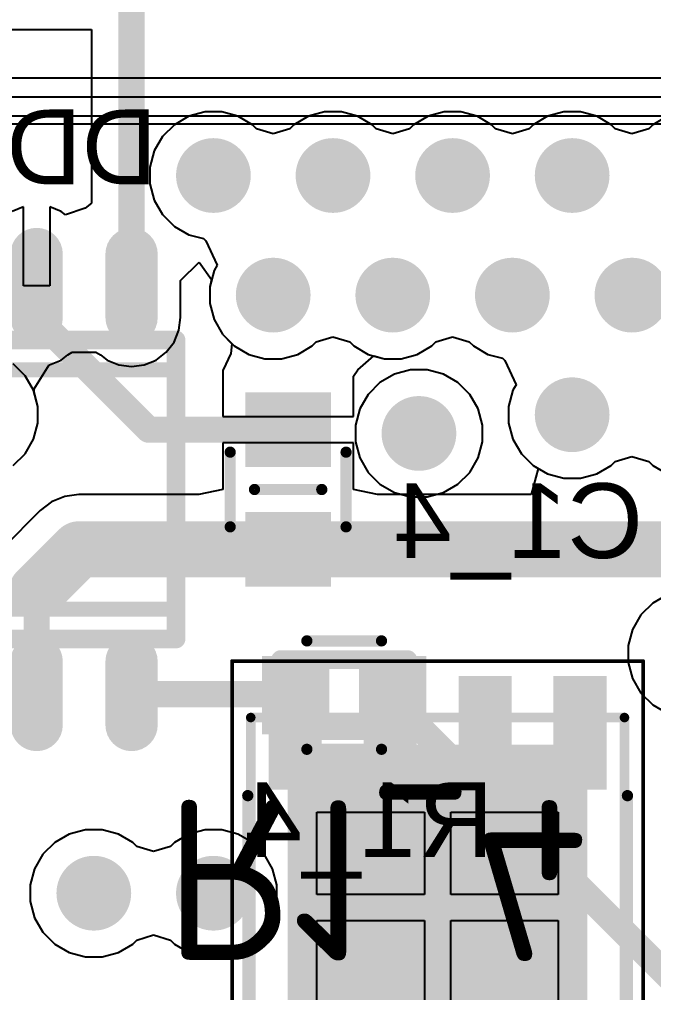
# Model space of a CAD drawing. Header units: inches. Extents: x 0 to 106, y 0 to 106.
# Drawn here: x 36.4 to 44.89, y 45.27 to 58.29 of the extents above; entities that cross this region are included whole.
import ezdxf

# ---------------------------------------------------------------- set-up
doc = ezdxf.new("R2010")
doc.units = ezdxf.units.IN
for name, color, linetype in [('Assembly Notes', 56, 'Continuous'), ('Board Shape', 56, 'Continuous'), ('Bottom Layer', 5, 'Continuous'), ('Bottom Overlay', 54, 'Continuous'), ('Bottom Paste', 16, 'Continuous'), ('Bottom Solder', 6, 'Continuous'), ('Layer 1', 16, 'Continuous'), ('Layer 2', 76, 'Continuous'), ('Mechanical 13', 56, 'Continuous'), ('Mechanical 15', 56, 'Continuous'), ('Top Layer', 1, 'Continuous'), ('Top Overlay', 2, 'Continuous'), ('Top Paste', 8, 'Continuous'), ('Top Solder', 216, 'Continuous'), ('Via Holes', 16, 'Continuous')]:
    doc.layers.add(name, color=color, linetype=linetype)
doc.styles.add('Arial', font='', dxfattribs={"height": 0.2})
doc.styles.add('GOST type B', font='', dxfattribs={"height": 0.2})
doc.styles.get('Arial').set_extended_font_data('Arial')
doc.styles.get('GOST type B').set_extended_font_data('GOST type B')

# ---------------------------------------------------------------- blocks, each defined once
blk = doc.blocks.new('0603R_B_286')
at = {"layer": 'Bottom Layer'}
for points in [[(-0.25, 0.475), (-0.25, -0.475), (-1.05, -0.475), (-1.05, 0.475)], [(1.05, 0.475), (1.05, -0.475), (0.25, -0.475), (0.25, 0.475)]]:
    blk.add_hatch(color=5, dxfattribs=at).paths.add_polyline_path(points)
at = {"layer": 'Bottom Paste'}
for points in [[(-0.25, 0.475), (-0.25, -0.475), (-1.05, -0.475), (-1.05, 0.475)], [(1.05, 0.475), (1.05, -0.475), (0.25, -0.475), (0.25, 0.475)]]:
    blk.add_hatch(color=16, dxfattribs=at).paths.add_polyline_path(points)
at = {"layer": 'Bottom Solder'}
for points in [[(-0.2, 0.525), (-0.2, -0.525), (-1.1, -0.525), (-1.1, 0.525)], [(1.1, 0.525), (1.1, -0.525), (0.2, -0.525), (0.2, 0.525)]]:
    blk.add_hatch(color=6, dxfattribs=at).paths.add_polyline_path(points)
at = {"layer": 'Assembly Notes'}
for points in [[(-0.85, 0.475, 0.25, 0.25, 0), (0.85, 0.475, 0.25, 0.25, 0)], [(-0.85, -0.475, 0.25, 0.25, 0), (-0.85, 0.475, 0.25, 0.25, 0)], [(0.85, -0.475, 0.25, 0.25, 0), (0.85, 0.475, 0.25, 0.25, 0)], [(-0.85, -0.475, 0.25, 0.25, 0), (0.85, -0.475, 0.25, 0.25, 0)]]:
    blk.add_lwpolyline(points, format="xyseb", dxfattribs=at)
for points in [[(-0.913, 0.475, 0.125, 0.125, 1), (-0.788, 0.475, 0.125, 0.125, 1)], [(-0.913, 0.475, 0.125, 0.125, 1), (-0.788, 0.475, 0.125, 0.125, 1)], [(0.787, 0.475, 0.125, 0.125, 1), (0.912, 0.475, 0.125, 0.125, 1)], [(0.787, 0.475, 0.125, 0.125, 1), (0.912, 0.475, 0.125, 0.125, 1)], [(-0.913, -0.475, 0.125, 0.125, 1), (-0.788, -0.475, 0.125, 0.125, 1)], [(-0.913, -0.475, 0.125, 0.125, 1), (-0.788, -0.475, 0.125, 0.125, 1)], [(0.787, -0.475, 0.125, 0.125, 1), (0.912, -0.475, 0.125, 0.125, 1)], [(0.787, -0.475, 0.125, 0.125, 1), (0.912, -0.475, 0.125, 0.125, 1)]]:
    blk.add_lwpolyline(points, format="xyseb", close=True, dxfattribs=at)
at = {"layer": 'Bottom Overlay'}
for points in [[(-0.5, 0.725, 0.15, 0.15, 0), (0.5, 0.725, 0.15, 0.15, 0)], [(-0.5, -0.725, 0.15, 0.15, 0), (0.5, -0.725, 0.15, 0.15, 0)]]:
    blk.add_lwpolyline(points, format="xyseb", dxfattribs=at)
for points in [[(-0.537, 0.725, 0.075, 0.075, 1), (-0.462, 0.725, 0.075, 0.075, 1)], [(0.462, 0.725, 0.075, 0.075, 1), (0.537, 0.725, 0.075, 0.075, 1)], [(-0.537, -0.725, 0.075, 0.075, 1), (-0.462, -0.725, 0.075, 0.075, 1)], [(0.462, -0.725, 0.075, 0.075, 1), (0.537, -0.725, 0.075, 0.075, 1)]]:
    blk.add_lwpolyline(points, format="xyseb", close=True, dxfattribs=at)
at = {"layer": 'Assembly Notes', "style": 'GOST type B', "text_generation_flag": 2}
blk.add_text('R1_4', height=2.15, rotation=180, dxfattribs=at).set_placement((-2.4, -1.4))
blk = doc.blocks.new('SOIC_8_B_340')
at = {"layer": 'Bottom Layer'}
h = blk.add_hatch(color=5, dxfattribs=at)
edge = h.paths.add_edge_path()
edge.add_arc((-3.15, 1.905), 0.3, 90, 270)
edge.add_line((-3.15, 1.605), (-2.3, 1.605))
edge.add_arc((-2.3, 1.905), 0.3, 270, 450)
edge.add_line((-2.3, 2.205), (-3.15, 2.205))
h = blk.add_hatch(color=5, dxfattribs=at)
edge = h.paths.add_edge_path()
edge.add_arc((2.3, 1.905), 0.3, 90, 270)
edge.add_line((2.3, 1.605), (3.15, 1.605))
edge.add_arc((3.15, 1.905), 0.3, 270, 450)
edge.add_line((3.15, 2.205), (2.3, 2.205))
h = blk.add_hatch(color=5, dxfattribs=at)
edge = h.paths.add_edge_path()
edge.add_arc((-3.15, 0.635), 0.3, 90, 270)
edge.add_line((-3.15, 0.335), (-2.3, 0.335))
edge.add_arc((-2.3, 0.635), 0.3, 270, 450)
edge.add_line((-2.3, 0.935), (-3.15, 0.935))
h = blk.add_hatch(color=5, dxfattribs=at)
edge = h.paths.add_edge_path()
edge.add_arc((2.3, 0.635), 0.3, 90, 270)
edge.add_line((2.3, 0.335), (3.15, 0.335))
edge.add_arc((3.15, 0.635), 0.3, 270, 450)
edge.add_line((3.15, 0.935), (2.3, 0.935))
h = blk.add_hatch(color=5, dxfattribs=at)
edge = h.paths.add_edge_path()
edge.add_arc((-3.15, -0.635), 0.3, 90, 270)
edge.add_line((-3.15, -0.935), (-2.3, -0.935))
edge.add_arc((-2.3, -0.635), 0.3, 270, 450)
edge.add_line((-2.3, -0.335), (-3.15, -0.335))
h = blk.add_hatch(color=5, dxfattribs=at)
edge = h.paths.add_edge_path()
edge.add_arc((2.3, -0.635), 0.3, 90, 270)
edge.add_line((2.3, -0.935), (3.15, -0.935))
edge.add_arc((3.15, -0.635), 0.3, 270, 450)
edge.add_line((3.15, -0.335), (2.3, -0.335))
blk.add_hatch(color=5, dxfattribs=at).paths.add_polyline_path([(-2, -1.605), (-2, -2.205), (-3.45, -2.205), (-3.45, -1.605)])
h = blk.add_hatch(color=5, dxfattribs=at)
edge = h.paths.add_edge_path()
edge.add_arc((2.3, -1.905), 0.3, 90, 270)
edge.add_line((2.3, -2.205), (3.15, -2.205))
edge.add_arc((3.15, -1.905), 0.3, 270, 450)
edge.add_line((3.15, -1.605), (2.3, -1.605))
at = {"layer": 'Bottom Paste'}
h = blk.add_hatch(color=16, dxfattribs=at)
edge = h.paths.add_edge_path()
edge.add_arc((-3.15, 1.905), 0.3, 90, 270)
edge.add_line((-3.15, 1.605), (-2.3, 1.605))
edge.add_arc((-2.3, 1.905), 0.3, 270, 450)
edge.add_line((-2.3, 2.205), (-3.15, 2.205))
h = blk.add_hatch(color=16, dxfattribs=at)
edge = h.paths.add_edge_path()
edge.add_arc((2.3, 1.905), 0.3, 90, 270)
edge.add_line((2.3, 1.605), (3.15, 1.605))
edge.add_arc((3.15, 1.905), 0.3, 270, 450)
edge.add_line((3.15, 2.205), (2.3, 2.205))
h = blk.add_hatch(color=16, dxfattribs=at)
edge = h.paths.add_edge_path()
edge.add_arc((-3.15, 0.635), 0.3, 90, 270)
edge.add_line((-3.15, 0.335), (-2.3, 0.335))
edge.add_arc((-2.3, 0.635), 0.3, 270, 450)
edge.add_line((-2.3, 0.935), (-3.15, 0.935))
h = blk.add_hatch(color=16, dxfattribs=at)
edge = h.paths.add_edge_path()
edge.add_arc((2.3, 0.635), 0.3, 90, 270)
edge.add_line((2.3, 0.335), (3.15, 0.335))
edge.add_arc((3.15, 0.635), 0.3, 270, 450)
edge.add_line((3.15, 0.935), (2.3, 0.935))
h = blk.add_hatch(color=16, dxfattribs=at)
edge = h.paths.add_edge_path()
edge.add_arc((-3.15, -0.635), 0.3, 90, 270)
edge.add_line((-3.15, -0.935), (-2.3, -0.935))
edge.add_arc((-2.3, -0.635), 0.3, 270, 450)
edge.add_line((-2.3, -0.335), (-3.15, -0.335))
h = blk.add_hatch(color=16, dxfattribs=at)
edge = h.paths.add_edge_path()
edge.add_arc((2.3, -0.635), 0.3, 90, 270)
edge.add_line((2.3, -0.935), (3.15, -0.935))
edge.add_arc((3.15, -0.635), 0.3, 270, 450)
edge.add_line((3.15, -0.335), (2.3, -0.335))
blk.add_hatch(color=16, dxfattribs=at).paths.add_polyline_path([(-2, -1.605), (-2, -2.205), (-3.45, -2.205), (-3.45, -1.605)])
h = blk.add_hatch(color=16, dxfattribs=at)
edge = h.paths.add_edge_path()
edge.add_arc((2.3, -1.905), 0.3, 90, 270)
edge.add_line((2.3, -2.205), (3.15, -2.205))
edge.add_arc((3.15, -1.905), 0.3, 270, 450)
edge.add_line((3.15, -1.605), (2.3, -1.605))
at = {"layer": 'Bottom Solder'}
h = blk.add_hatch(color=6, dxfattribs=at)
edge = h.paths.add_edge_path()
edge.add_arc((-3.15, 1.905), 0.35, 90, 270)
edge.add_line((-3.15, 1.555), (-2.3, 1.555))
edge.add_arc((-2.3, 1.905), 0.35, 270, 450)
edge.add_line((-2.3, 2.255), (-3.15, 2.255))
h = blk.add_hatch(color=6, dxfattribs=at)
edge = h.paths.add_edge_path()
edge.add_arc((2.3, 1.905), 0.35, 90, 270)
edge.add_line((2.3, 1.555), (3.15, 1.555))
edge.add_arc((3.15, 1.905), 0.35, 270, 450)
edge.add_line((3.15, 2.255), (2.3, 2.255))
h = blk.add_hatch(color=6, dxfattribs=at)
edge = h.paths.add_edge_path()
edge.add_arc((-3.15, 0.635), 0.35, 90, 270)
edge.add_line((-3.15, 0.285), (-2.3, 0.285))
edge.add_arc((-2.3, 0.635), 0.35, 270, 450)
edge.add_line((-2.3, 0.985), (-3.15, 0.985))
h = blk.add_hatch(color=6, dxfattribs=at)
edge = h.paths.add_edge_path()
edge.add_arc((2.3, 0.635), 0.35, 90, 270)
edge.add_line((2.3, 0.285), (3.15, 0.285))
edge.add_arc((3.15, 0.635), 0.35, 270, 450)
edge.add_line((3.15, 0.985), (2.3, 0.985))
h = blk.add_hatch(color=6, dxfattribs=at)
edge = h.paths.add_edge_path()
edge.add_arc((-3.15, -0.635), 0.35, 90, 270)
edge.add_line((-3.15, -0.985), (-2.3, -0.985))
edge.add_arc((-2.3, -0.635), 0.35, 270, 450)
edge.add_line((-2.3, -0.285), (-3.15, -0.285))
h = blk.add_hatch(color=6, dxfattribs=at)
edge = h.paths.add_edge_path()
edge.add_arc((2.3, -0.635), 0.35, 90, 270)
edge.add_line((2.3, -0.985), (3.15, -0.985))
edge.add_arc((3.15, -0.635), 0.35, 270, 450)
edge.add_line((3.15, -0.285), (2.3, -0.285))
blk.add_hatch(color=6, dxfattribs=at).paths.add_polyline_path([(-1.95, -1.555), (-1.95, -2.255), (-3.5, -2.255), (-3.5, -1.555)])
h = blk.add_hatch(color=6, dxfattribs=at)
edge = h.paths.add_edge_path()
edge.add_arc((2.3, -1.905), 0.35, 90, 270)
edge.add_line((2.3, -2.255), (3.15, -2.255))
edge.add_arc((3.15, -1.905), 0.35, 270, 450)
edge.add_line((3.15, -1.555), (2.3, -1.555))
at = {"layer": 'Bottom Overlay'}
for points in [[(1.6, 2.5, 0.2, 0.2, 0), (-1.6, 2.5, 0.2, 0.2, 0)], [(-1.6, -2.5, 0.2, 0.2, 0), (-1.6, 2.5, 0.2, 0.2, 0)], [(1.6, -2.5, 0.2, 0.2, 0), (1.6, 2.5, 0.2, 0.2, 0)], [(1.6, -2.5, 0.2, 0.2, 0), (-1.6, -2.5, 0.2, 0.2, 0)]]:
    blk.add_lwpolyline(points, format="xyseb", dxfattribs=at)
for points in [[(-1.65, 2.5, 0.1, 0.1, 1), (-1.55, 2.5, 0.1, 0.1, 1)], [(-1.65, 2.5, 0.1, 0.1, 1), (-1.55, 2.5, 0.1, 0.1, 1)], [(1.55, 2.5, 0.1, 0.1, 1), (1.65, 2.5, 0.1, 0.1, 1)], [(1.55, 2.5, 0.1, 0.1, 1), (1.65, 2.5, 0.1, 0.1, 1)], [(-0.3, -1.5, 0.6, 0.6, 1), (-0.9, -1.5, 0.6, 0.6, 1)], [(-1.05, -1.5, 0.3, 0.3, 1), (-0.75, -1.5, 0.3, 0.3, 1)], [(-0.45, -1.5, 0.3, 0.3, 1), (-0.15, -1.5, 0.3, 0.3, 1)], [(-1.65, -2.5, 0.1, 0.1, 1), (-1.55, -2.5, 0.1, 0.1, 1)], [(-1.65, -2.5, 0.1, 0.1, 1), (-1.55, -2.5, 0.1, 0.1, 1)], [(1.55, -2.5, 0.1, 0.1, 1), (1.65, -2.5, 0.1, 0.1, 1)], [(1.55, -2.5, 0.1, 0.1, 1), (1.65, -2.5, 0.1, 0.1, 1)], [(-2.6, -2.755, 0.25, 0.25, 1), (-2.85, -2.755, 0.25, 0.25, 1)], [(-2.913, -2.755, 0.125, 0.125, 1), (-2.788, -2.755, 0.125, 0.125, 1)], [(-2.662, -2.755, 0.125, 0.125, 1), (-2.538, -2.755, 0.125, 0.125, 1)]]:
    blk.add_lwpolyline(points, format="xyseb", close=True, dxfattribs=at)
at = {"layer": 'Mechanical 13'}
for points in [[(-2, -2.5, 0.25, 0.25, 0), (-2, 2.5, 0.25, 0.25, 0)], [(2, 2.5, 0.25, 0.25, 0), (-2, 2.5, 0.25, 0.25, 0)], [(2, -2.5, 0.25, 0.25, 0), (2, 2.5, 0.25, 0.25, 0)], [(2, -2.5, 0.25, 0.25, 0), (-2, -2.5, 0.25, 0.25, 0)]]:
    blk.add_lwpolyline(points, format="xyseb", dxfattribs=at)
for points in [[(-2.063, 2.5, 0.125, 0.125, 1), (-1.938, 2.5, 0.125, 0.125, 1)], [(-2.063, 2.5, 0.125, 0.125, 1), (-1.938, 2.5, 0.125, 0.125, 1)], [(1.937, 2.5, 0.125, 0.125, 1), (2.062, 2.5, 0.125, 0.125, 1)], [(1.937, 2.5, 0.125, 0.125, 1), (2.062, 2.5, 0.125, 0.125, 1)], [(-0.525, -1.525, 0.25, 0.25, 1), (-1.525, -1.525, 0.25, 0.25, 1)], [(-1.587, -1.525, 0.125, 0.125, 1), (-1.463, -1.525, 0.125, 0.125, 1)], [(-0.588, -1.525, 0.125, 0.125, 1), (-0.463, -1.525, 0.125, 0.125, 1)], [(-2.063, -2.5, 0.125, 0.125, 1), (-1.938, -2.5, 0.125, 0.125, 1)], [(-2.063, -2.5, 0.125, 0.125, 1), (-1.938, -2.5, 0.125, 0.125, 1)], [(1.937, -2.5, 0.125, 0.125, 1), (2.062, -2.5, 0.125, 0.125, 1)], [(1.937, -2.5, 0.125, 0.125, 1), (2.062, -2.5, 0.125, 0.125, 1)]]:
    blk.add_lwpolyline(points, format="xyseb", close=True, dxfattribs=at)
blk = doc.blocks.new('0603C_B_348')
at = {"layer": 'Bottom Layer'}
for points in [[(-0.35, 0.525), (-0.35, -0.525), (-1.25, -0.525), (-1.25, 0.525)], [(1.25, 0.525), (1.25, -0.525), (0.35, -0.525), (0.35, 0.525)]]:
    blk.add_hatch(color=5, dxfattribs=at).paths.add_polyline_path(points)
at = {"layer": 'Bottom Paste'}
for points in [[(-0.35, 0.525), (-0.35, -0.525), (-1.25, -0.525), (-1.25, 0.525)], [(1.25, 0.525), (1.25, -0.525), (0.35, -0.525), (0.35, 0.525)]]:
    blk.add_hatch(color=16, dxfattribs=at).paths.add_polyline_path(points)
at = {"layer": 'Bottom Solder'}
for points in [[(-0.3, 0.575), (-0.3, -0.575), (-1.3, -0.575), (-1.3, 0.575)], [(1.3, 0.575), (1.3, -0.575), (0.3, -0.575), (0.3, 0.575)]]:
    blk.add_hatch(color=6, dxfattribs=at).paths.add_polyline_path(points)
at = {"layer": 'Bottom Overlay'}
for points in [[(0.5, 0.775, 0.15, 0.15, 0), (-0.5, 0.775, 0.15, 0.15, 0)], [(0, -0.45, 0.15, 0.15, 0), (0, 0.45, 0.15, 0.15, 0)], [(0.5, -0.775, 0.15, 0.15, 0), (-0.5, -0.775, 0.15, 0.15, 0)]]:
    blk.add_lwpolyline(points, format="xyseb", dxfattribs=at)
for points in [[(-0.537, 0.775, 0.075, 0.075, 1), (-0.462, 0.775, 0.075, 0.075, 1)], [(0.462, 0.775, 0.075, 0.075, 1), (0.537, 0.775, 0.075, 0.075, 1)], [(-0.038, 0.45, 0.075, 0.075, 1), (0.038, 0.45, 0.075, 0.075, 1)], [(-0.038, -0.45, 0.075, 0.075, 1), (0.038, -0.45, 0.075, 0.075, 1)], [(-0.537, -0.775, 0.075, 0.075, 1), (-0.462, -0.775, 0.075, 0.075, 1)], [(0.462, -0.775, 0.075, 0.075, 1), (0.537, -0.775, 0.075, 0.075, 1)]]:
    blk.add_lwpolyline(points, format="xyseb", close=True, dxfattribs=at)
blk = doc.blocks.new('PQFN_5_6_366')
at = {"layer": 'Top Layer'}
for points in [[(-3.455, 2.21), (-2.035, 2.21), (-2.035, 1.6), (-3.455, 1.6)], [(3.455, 1.6), (2.035, 1.6), (2.035, 2.21), (3.455, 2.21)], [(-1.215, 1.955), (2.535, 1.955), (2.535, -1.955), (-1.215, -1.955)], [(-3.455, 0.94), (-2.035, 0.94), (-2.035, 0.33), (-3.455, 0.33)], [(3.455, 0.33), (2.035, 0.33), (2.035, 0.94), (3.455, 0.94)], [(-3.455, -0.33), (-2.035, -0.33), (-2.035, -0.94), (-3.455, -0.94)], [(3.455, -0.94), (2.035, -0.94), (2.035, -0.33), (3.455, -0.33)], [(-3.455, -1.6), (-2.035, -1.6), (-2.035, -2.21), (-3.455, -2.21)], [(3.455, -2.21), (2.035, -2.21), (2.035, -1.6), (3.455, -1.6)]]:
    blk.add_hatch(color=1, dxfattribs=at).paths.add_polyline_path(points)
at = {"layer": 'Top Paste'}
for points in [[(-3.455, 2.21), (-2.035, 2.21), (-2.035, 1.6), (-3.455, 1.6)], [(3.455, 1.6), (2.035, 1.6), (2.035, 2.21), (3.455, 2.21)], [(-3.455, 0.94), (-2.035, 0.94), (-2.035, 0.33), (-3.455, 0.33)], [(3.455, 0.33), (2.035, 0.33), (2.035, 0.94), (3.455, 0.94)], [(-3.455, -0.33), (-2.035, -0.33), (-2.035, -0.94), (-3.455, -0.94)], [(3.455, -0.94), (2.035, -0.94), (2.035, -0.33), (3.455, -0.33)], [(-3.455, -1.6), (-2.035, -1.6), (-2.035, -2.21), (-3.455, -2.21)], [(3.455, -2.21), (2.035, -2.21), (2.035, -1.6), (3.455, -1.6)]]:
    blk.add_hatch(color=8, dxfattribs=at).paths.add_polyline_path(points)
at = {"layer": 'Top Solder'}
for points in [[(-3.505, 2.26), (-1.985, 2.26), (-1.985, 1.55), (-3.505, 1.55)], [(3.505, 1.55), (1.985, 1.55), (1.985, 2.26), (3.505, 2.26)], [(-1.265, 2.005), (2.585, 2.005), (2.585, -2.005), (-1.265, -2.005)], [(-3.505, 0.99), (-1.985, 0.99), (-1.985, 0.28), (-3.505, 0.28)], [(3.505, 0.28), (1.985, 0.28), (1.985, 0.99), (3.505, 0.99)], [(-3.505, -0.28), (-1.985, -0.28), (-1.985, -0.99), (-3.505, -0.99)], [(3.505, -0.99), (1.985, -0.99), (1.985, -0.28), (3.505, -0.28)], [(-3.505, -1.55), (-1.985, -1.55), (-1.985, -2.26), (-3.505, -2.26)], [(3.505, -2.26), (1.985, -2.26), (1.985, -1.55), (3.505, -1.55)]]:
    blk.add_hatch(color=216, dxfattribs=at).paths.add_polyline_path(points)
at = {"layer": 'Mechanical 13'}
for points in [[(-2.95, 2.5, 0.127, 0.127, 0), (2.95, 2.5, 0.127, 0.127, 0)], [(-2.95, 2.5, 0.127, 0.127, 0), (-2.95, -2.5, 0.127, 0.127, 0)], [(2.95, 2.5, 0.127, 0.127, 0), (2.95, -2.5, 0.127, 0.127, 0)], [(-2.95, -2.5, 0.127, 0.127, 0), (2.95, -2.5, 0.127, 0.127, 0)]]:
    blk.add_lwpolyline(points, format="xyseb", dxfattribs=at)
for points in [[(-2.982, 2.5, 0.0635, 0.0635, 1), (-2.918, 2.5, 0.0635, 0.0635, 1)], [(-2.982, 2.5, 0.0635, 0.0635, 1), (-2.918, 2.5, 0.0635, 0.0635, 1)], [(2.918, 2.5, 0.0635, 0.0635, 1), (2.982, 2.5, 0.0635, 0.0635, 1)], [(2.918, 2.5, 0.0635, 0.0635, 1), (2.982, 2.5, 0.0635, 0.0635, 1)], [(-3.805, 1.905, 0.2, 0.2, 1), (-4.005, 1.905, 0.2, 0.2, 1)], [(-4.055, 1.905, 0.1, 0.1, 1), (-3.955, 1.905, 0.1, 0.1, 1)], [(-3.855, 1.905, 0.1, 0.1, 1), (-3.755, 1.905, 0.1, 0.1, 1)], [(-2.982, -2.5, 0.0635, 0.0635, 1), (-2.918, -2.5, 0.0635, 0.0635, 1)], [(-2.982, -2.5, 0.0635, 0.0635, 1), (-2.918, -2.5, 0.0635, 0.0635, 1)], [(2.918, -2.5, 0.0635, 0.0635, 1), (2.982, -2.5, 0.0635, 0.0635, 1)], [(2.918, -2.5, 0.0635, 0.0635, 1), (2.982, -2.5, 0.0635, 0.0635, 1)]]:
    blk.add_lwpolyline(points, format="xyseb", close=True, dxfattribs=at)
at = {"layer": 'Mechanical 15'}
for points in [[(-3.705, 2.75, 0.05, 0.05, 0), (3.705, 2.75, 0.05, 0.05, 0)], [(-3.705, 2.75, 0.05, 0.05, 0), (-3.705, -2.75, 0.05, 0.05, 0)], [(3.705, 2.75, 0.05, 0.05, 0), (3.705, -2.75, 0.05, 0.05, 0)], [(-3.705, -2.75, 0.05, 0.05, 0), (3.705, -2.75, 0.05, 0.05, 0)]]:
    blk.add_lwpolyline(points, format="xyseb", dxfattribs=at)
for points in [[(-3.717, 2.75, 0.025, 0.025, 1), (-3.692, 2.75, 0.025, 0.025, 1)], [(-3.717, 2.75, 0.025, 0.025, 1), (-3.692, 2.75, 0.025, 0.025, 1)], [(3.692, 2.75, 0.025, 0.025, 1), (3.717, 2.75, 0.025, 0.025, 1)], [(3.692, 2.75, 0.025, 0.025, 1), (3.717, 2.75, 0.025, 0.025, 1)], [(-3.717, -2.75, 0.025, 0.025, 1), (-3.692, -2.75, 0.025, 0.025, 1)], [(-3.717, -2.75, 0.025, 0.025, 1), (-3.692, -2.75, 0.025, 0.025, 1)], [(3.692, -2.75, 0.025, 0.025, 1), (3.717, -2.75, 0.025, 0.025, 1)], [(3.692, -2.75, 0.025, 0.025, 1), (3.717, -2.75, 0.025, 0.025, 1)]]:
    blk.add_lwpolyline(points, format="xyseb", close=True, dxfattribs=at)
at = {"layer": 'Top Overlay'}
for points in [[(-1.651, 2.54, 0.15, 0.15, 0), (1.905, 2.54, 0.15, 0.15, 0)], [(-1.651, -2.54, 0.15, 0.15, 0), (1.905, -2.54, 0.15, 0.15, 0)]]:
    blk.add_lwpolyline(points, format="xyseb", dxfattribs=at)
for points in [[(-1.689, 2.54, 0.075, 0.075, 1), (-1.613, 2.54, 0.075, 0.075, 1)], [(1.867, 2.54, 0.075, 0.075, 1), (1.943, 2.54, 0.075, 0.075, 1)], [(-3.805, 1.905, 0.2, 0.2, 1), (-4.005, 1.905, 0.2, 0.2, 1)], [(-4.055, 1.905, 0.1, 0.1, 1), (-3.955, 1.905, 0.1, 0.1, 1)], [(-3.855, 1.905, 0.1, 0.1, 1), (-3.755, 1.905, 0.1, 0.1, 1)], [(-1.689, -2.54, 0.075, 0.075, 1), (-1.613, -2.54, 0.075, 0.075, 1)], [(1.867, -2.54, 0.075, 0.075, 1), (1.943, -2.54, 0.075, 0.075, 1)]]:
    blk.add_lwpolyline(points, format="xyseb", close=True, dxfattribs=at)
at = {"layer": 'Top Paste'}
for p, q in [((-0.865, 0.175), (-0.865, 1.615)), ((-0.865, 1.615), (0.235, 1.615)), ((0.235, 1.615), (0.235, 0.175)), ((0.585, 0.175), (0.585, 1.615)), ((0.585, 1.615), (1.685, 1.615)), ((1.685, 1.615), (1.685, 0.175)), ((0.235, 0.175), (-0.865, 0.175)), ((1.685, 0.175), (0.585, 0.175)), ((-0.865, -1.615), (-0.865, -0.175)), ((-0.865, -0.175), (0.235, -0.175)), ((0.235, -0.175), (0.235, -1.615)), ((0.585, -1.615), (0.585, -0.175)), ((0.585, -0.175), (1.685, -0.175)), ((1.685, -0.175), (1.685, -1.615)), ((0.235, -1.615), (-0.865, -1.615)), ((1.685, -1.615), (0.585, -1.615))]:
    blk.add_line(p, q, dxfattribs=at)

msp = doc.modelspace()

# ---------------------------------------------------------------- hatches: boundary and pattern name
at = {"layer": 'Bottom Layer'}
h = msp.add_hatch(color=5, dxfattribs=at)
edge = h.paths.add_edge_path()
edge.add_arc((39, 56.2), 0.5, 0, 360)
h = msp.add_hatch(color=5, dxfattribs=at)
edge = h.paths.add_edge_path()
edge.add_arc((40.6, 56.2), 0.5, 0, 360)
h = msp.add_hatch(color=5, dxfattribs=at)
edge = h.paths.add_edge_path()
edge.add_arc((42.2, 56.2), 0.5, 0, 360)
h = msp.add_hatch(color=5, dxfattribs=at)
edge = h.paths.add_edge_path()
edge.add_arc((43.8, 56.2), 0.5, 0, 360)
h = msp.add_hatch(color=5, dxfattribs=at)
edge = h.paths.add_edge_path()
edge.add_arc((39.8, 54.6), 0.5, 0, 360)
h = msp.add_hatch(color=5, dxfattribs=at)
edge = h.paths.add_edge_path()
edge.add_arc((41.4, 54.6), 0.5, 0, 360)
h = msp.add_hatch(color=5, dxfattribs=at)
edge = h.paths.add_edge_path()
edge.add_arc((43, 54.6), 0.5, 0, 360)
h = msp.add_hatch(color=5, dxfattribs=at)
edge = h.paths.add_edge_path()
edge.add_arc((44.6, 54.6), 0.5, 0, 360)
h = msp.add_hatch(color=5, dxfattribs=at)
edge = h.paths.add_edge_path()
edge.add_arc((43.8, 53), 0.5, 0, 360)
h = msp.add_hatch(color=5, dxfattribs=at)
edge = h.paths.add_edge_path()
edge.add_arc((41.75, 52.75), 0.5, 0, 360)
h = msp.add_hatch(color=5, dxfattribs=at)
edge = h.paths.add_edge_path()
edge.add_arc((37.4, 46.6), 0.5, 0, 360)
h = msp.add_hatch(color=5, dxfattribs=at)
edge = h.paths.add_edge_path()
edge.add_arc((39, 46.6), 0.5, 0, 360)
at = {"layer": 'Layer 1'}
h = msp.add_hatch(color=16, dxfattribs=at)
edge = h.paths.add_edge_path()
edge.add_arc((39, 56.2), 0.5, 0, 360)
h = msp.add_hatch(color=16, dxfattribs=at)
edge = h.paths.add_edge_path()
edge.add_arc((40.6, 56.2), 0.5, 0, 360)
h = msp.add_hatch(color=16, dxfattribs=at)
edge = h.paths.add_edge_path()
edge.add_arc((42.2, 56.2), 0.5, 0, 360)
h = msp.add_hatch(color=16, dxfattribs=at)
edge = h.paths.add_edge_path()
edge.add_arc((43.8, 56.2), 0.5, 0, 360)
h = msp.add_hatch(color=16, dxfattribs=at)
edge = h.paths.add_edge_path()
edge.add_arc((39.8, 54.6), 0.5, 0, 360)
h = msp.add_hatch(color=16, dxfattribs=at)
edge = h.paths.add_edge_path()
edge.add_arc((41.4, 54.6), 0.5, 0, 360)
h = msp.add_hatch(color=16, dxfattribs=at)
edge = h.paths.add_edge_path()
edge.add_arc((43, 54.6), 0.5, 0, 360)
h = msp.add_hatch(color=16, dxfattribs=at)
edge = h.paths.add_edge_path()
edge.add_arc((44.6, 54.6), 0.5, 0, 360)
h = msp.add_hatch(color=16, dxfattribs=at)
edge = h.paths.add_edge_path()
edge.add_arc((43.8, 53), 0.5, 0, 360)
h = msp.add_hatch(color=16, dxfattribs=at)
edge = h.paths.add_edge_path()
edge.add_arc((41.75, 52.75), 0.5, 0, 360)
h = msp.add_hatch(color=16, dxfattribs=at)
edge = h.paths.add_edge_path()
edge.add_arc((37.4, 46.6), 0.5, 0, 360)
h = msp.add_hatch(color=16, dxfattribs=at)
edge = h.paths.add_edge_path()
edge.add_arc((39, 46.6), 0.5, 0, 360)
at = {"layer": 'Layer 2'}
h = msp.add_hatch(color=76, dxfattribs=at)
edge = h.paths.add_edge_path()
edge.add_arc((39, 56.2), 0.5, 0, 360)
h = msp.add_hatch(color=76, dxfattribs=at)
edge = h.paths.add_edge_path()
edge.add_arc((40.6, 56.2), 0.5, 0, 360)
h = msp.add_hatch(color=76, dxfattribs=at)
edge = h.paths.add_edge_path()
edge.add_arc((42.2, 56.2), 0.5, 0, 360)
h = msp.add_hatch(color=76, dxfattribs=at)
edge = h.paths.add_edge_path()
edge.add_arc((43.8, 56.2), 0.5, 0, 360)
h = msp.add_hatch(color=76, dxfattribs=at)
edge = h.paths.add_edge_path()
edge.add_arc((39.8, 54.6), 0.5, 0, 360)
h = msp.add_hatch(color=76, dxfattribs=at)
edge = h.paths.add_edge_path()
edge.add_arc((41.4, 54.6), 0.5, 0, 360)
h = msp.add_hatch(color=76, dxfattribs=at)
edge = h.paths.add_edge_path()
edge.add_arc((43, 54.6), 0.5, 0, 360)
h = msp.add_hatch(color=76, dxfattribs=at)
edge = h.paths.add_edge_path()
edge.add_arc((44.6, 54.6), 0.5, 0, 360)
h = msp.add_hatch(color=76, dxfattribs=at)
edge = h.paths.add_edge_path()
edge.add_arc((43.8, 53), 0.5, 0, 360)
h = msp.add_hatch(color=76, dxfattribs=at)
edge = h.paths.add_edge_path()
edge.add_arc((41.75, 52.75), 0.5, 0, 360)
h = msp.add_hatch(color=76, dxfattribs=at)
edge = h.paths.add_edge_path()
edge.add_arc((37.4, 46.6), 0.5, 0, 360)
h = msp.add_hatch(color=76, dxfattribs=at)
edge = h.paths.add_edge_path()
edge.add_arc((39, 46.6), 0.5, 0, 360)
at = {"layer": 'Top Layer'}
h = msp.add_hatch(color=1, dxfattribs=at)
edge = h.paths.add_edge_path()
edge.add_arc((39, 56.2), 0.5, 0, 360)
h = msp.add_hatch(color=1, dxfattribs=at)
edge = h.paths.add_edge_path()
edge.add_arc((40.6, 56.2), 0.5, 0, 360)
h = msp.add_hatch(color=1, dxfattribs=at)
edge = h.paths.add_edge_path()
edge.add_arc((42.2, 56.2), 0.5, 0, 360)
h = msp.add_hatch(color=1, dxfattribs=at)
edge = h.paths.add_edge_path()
edge.add_arc((43.8, 56.2), 0.5, 0, 360)
h = msp.add_hatch(color=1, dxfattribs=at)
edge = h.paths.add_edge_path()
edge.add_arc((39.8, 54.6), 0.5, 0, 360)
h = msp.add_hatch(color=1, dxfattribs=at)
edge = h.paths.add_edge_path()
edge.add_arc((41.4, 54.6), 0.5, 0, 360)
h = msp.add_hatch(color=1, dxfattribs=at)
edge = h.paths.add_edge_path()
edge.add_arc((43, 54.6), 0.5, 0, 360)
h = msp.add_hatch(color=1, dxfattribs=at)
edge = h.paths.add_edge_path()
edge.add_arc((44.6, 54.6), 0.5, 0, 360)
h = msp.add_hatch(color=1, dxfattribs=at)
edge = h.paths.add_edge_path()
edge.add_arc((43.8, 53), 0.5, 0, 360)
h = msp.add_hatch(color=1, dxfattribs=at)
edge = h.paths.add_edge_path()
edge.add_arc((41.75, 52.75), 0.5, 0, 360)
h = msp.add_hatch(color=1, dxfattribs=at)
edge = h.paths.add_edge_path()
edge.add_arc((37.4, 46.6), 0.5, 0, 360)
h = msp.add_hatch(color=1, dxfattribs=at)
edge = h.paths.add_edge_path()
edge.add_arc((39, 46.6), 0.5, 0, 360)
at = {"layer": 'Via Holes'}
h = msp.add_hatch(color=7, dxfattribs=at)
edge = h.paths.add_edge_path()
edge.add_arc((39, 56.2), 0.25, 0, 360)
h = msp.add_hatch(color=7, dxfattribs=at)
edge = h.paths.add_edge_path()
edge.add_arc((40.6, 56.2), 0.25, 0, 360)
h = msp.add_hatch(color=7, dxfattribs=at)
edge = h.paths.add_edge_path()
edge.add_arc((42.2, 56.2), 0.25, 0, 360)
h = msp.add_hatch(color=7, dxfattribs=at)
edge = h.paths.add_edge_path()
edge.add_arc((43.8, 56.2), 0.25, 0, 360)
h = msp.add_hatch(color=7, dxfattribs=at)
edge = h.paths.add_edge_path()
edge.add_arc((39.8, 54.6), 0.25, 0, 360)
h = msp.add_hatch(color=7, dxfattribs=at)
edge = h.paths.add_edge_path()
edge.add_arc((41.4, 54.6), 0.25, 0, 360)
h = msp.add_hatch(color=7, dxfattribs=at)
edge = h.paths.add_edge_path()
edge.add_arc((43, 54.6), 0.25, 0, 360)
h = msp.add_hatch(color=7, dxfattribs=at)
edge = h.paths.add_edge_path()
edge.add_arc((44.6, 54.6), 0.25, 0, 360)
h = msp.add_hatch(color=7, dxfattribs=at)
edge = h.paths.add_edge_path()
edge.add_arc((43.8, 53), 0.25, 0, 360)
h = msp.add_hatch(color=7, dxfattribs=at)
edge = h.paths.add_edge_path()
edge.add_arc((41.75, 52.75), 0.25, 0, 360)
h = msp.add_hatch(color=7, dxfattribs=at)
edge = h.paths.add_edge_path()
edge.add_arc((37.4, 46.6), 0.25, 0, 360)
h = msp.add_hatch(color=7, dxfattribs=at)
edge = h.paths.add_edge_path()
edge.add_arc((39, 46.6), 0.25, 0, 360)

# ---------------------------------------------------------------- linework, layer by layer
at = {"layer": 'Board Shape'}
msp.add_lwpolyline([(29.284, 5.602, 0.2, 0.2, -0.680615), (37.984, 103.828, 0.2, 0.2, 0)], format="xyseb", dxfattribs=at)
at = {"layer": 'Bottom Layer'}
for p, q in [((35.9, 58.155), (37.37, 58.155)), ((37.37, 58.155), (37.37, 55.83)), ((36.46, 55.781), (36.307, 55.718)), ((36.46, 54.725), (36.46, 55.781)), ((36.963, 55.718), (36.81, 55.781)), ((36.81, 55.781), (36.81, 54.725)), ((37.02, 55.674), (36.963, 55.718)), ((37.285, 55.762), (37.02, 55.674)), ((37.37, 55.83), (37.285, 55.762)), ((38.561, 54.795), (38.81, 55.042)), ((38.81, 55.042), (38.976, 54.807)), ((38.976, 54.807), (38.95, 54.712)), ((36.81, 54.725), (36.46, 54.725)), ((38.561, 54.3), (38.561, 54.795)), ((38.95, 54.712), (38.95, 54.488)), ((38.95, 54.488), (39.008, 54.272)), ((38.538, 54.13), (38.561, 54.3)), ((39.008, 54.272), (39.12, 54.078)), ((38.473, 53.972), (38.538, 54.13)), ((39.12, 54.078), (39.248, 53.95)), ((41.976, 53.974), (42.2, 54.042)), ((42.2, 54.042), (42.424, 53.974)), ((38.369, 53.836), (38.473, 53.972)), ((39.248, 53.95), (39.232, 53.819)), ((41.728, 53.808), (41.922, 53.92)), ((41.922, 53.92), (41.976, 53.974)), ((42.424, 53.974), (42.478, 53.92)), ((42.478, 53.92), (42.672, 53.808)), ((36.963, 53.732), (37.052, 53.8)), ((37.052, 53.8), (37.112, 53.836)), ((37.112, 53.836), (37.428, 53.836)), ((37.428, 53.836), (37.488, 53.8)), ((37.488, 53.8), (37.577, 53.732)), ((38.233, 53.732), (38.369, 53.836)), ((39.232, 53.819), (39.132, 53.6)), ((40.931, 53.6), (41.147, 53.788)), ((41.147, 53.788), (41.288, 53.75)), ((41.512, 53.75), (41.728, 53.808)), ((42.672, 53.808), (42.867, 53.756)), ((42.867, 53.756), (42.899, 53.726)), ((36.604, 53.348), (36.801, 53.666)), ((36.801, 53.666), (36.805, 53.667)), ((36.805, 53.667), (36.963, 53.732)), ((37.577, 53.732), (37.735, 53.667)), ((37.735, 53.667), (37.905, 53.644)), ((37.905, 53.644), (38.075, 53.667)), ((38.075, 53.667), (38.233, 53.732)), ((41.288, 53.75), (41.512, 53.75)), ((42.899, 53.726), (43.049, 53.4)), ((39.132, 53.6), (39.125, 53.6)), ((39.125, 53.6), (39.125, 52.975)), ((40.875, 53.517), (40.931, 53.6)), ((40.875, 52.975), (40.875, 53.517)), ((43.049, 53.4), (43.008, 53.328)), ((36.6, 53.3), (36.604, 53.348)), ((36.65, 53.112), (36.6, 53.3)), ((43.008, 53.328), (42.95, 53.112)), ((36.65, 52.888), (36.65, 53.112)), ((42.95, 53.112), (42.95, 52.888)), ((39.125, 52.975), (40, 52.975)), ((40, 52.975), (40.875, 52.975)), ((36.592, 52.672), (36.65, 52.888)), ((42.95, 52.888), (43.008, 52.672)), ((36.48, 52.478), (36.592, 52.672)), ((40, 52.625), (39.125, 52.625)), ((39.125, 52.625), (39.125, 52.35)), ((40.875, 52.625), (40, 52.625)), ((40.875, 52.35), (40.875, 52.625)), ((43.008, 52.672), (43.12, 52.478)), ((36.322, 52.32), (36.48, 52.478)), ((43.12, 52.478), (43.278, 52.32)), ((39.125, 52.35), (39.125, 52)), ((40.875, 52), (40.875, 52.35)), ((43.345, 52.281), (43.251, 51.931)), ((43.278, 52.32), (43.345, 52.281)), ((39.125, 52), (38.803, 51.931)), ((41.197, 51.931), (40.875, 52)), ((36.834, 51.833), (36.683, 51.717)), ((37.011, 51.906), (36.834, 51.833)), ((37.2, 51.931), (37.011, 51.906)), ((38.803, 51.931), (37.2, 51.931)), ((43.251, 51.931), (41.197, 51.931)), ((36.683, 51.717), (36.185, 51.219))]:
    msp.add_line(p, q, dxfattribs=at)
for points in [[(37.905, 54.725, 0.35, 0.35, 0), (37.905, 58.595, 0.35, 0.35, 0)], [(36.635, 54.3, 0.35, 0.35, 0), (36.635, 54.725, 0.35, 0.35, 0)], [(36.635, 54.3, 0.35, 0.35, 0), (38.135, 52.8, 0.35, 0.35, 0)], [(38.135, 52.8, 0.35, 0.35, 0), (40, 52.8, 0.35, 0.35, 0)], [(36.635, 50.635, 0.75, 0.75, 0), (37.2, 51.2, 0.75, 0.75, 0)], [(37.2, 51.2, 0.75, 0.75, 0), (40, 51.2, 0.75, 0.75, 0)], [(40, 51.2, 0.75, 0.75, 0), (50.88, 51.2, 0.75, 0.75, 0)], [(36.635, 49.275, 0.35, 0.35, 0), (36.635, 50.635, 0.35, 0.35, 0)], [(37.905, 49.275, 0.35, 0.35, 0), (37.917, 49.263, 0.35, 0.35, 0)], [(37.917, 49.263, 0.35, 0.35, 0), (40.087, 49.263, 0.35, 0.35, 0)], [(40.087, 49.263, 0.35, 0.35, 0), (40.1, 49.25, 0.35, 0.35, 0)], [(41.4, 49.175, 0.35, 0.35, 0), (41.4, 49.25, 0.35, 0.35, 0)], [(41.4, 49.175, 0.35, 0.35, 0), (46, 44.575, 0.35, 0.35, 0)]]:
    msp.add_lwpolyline(points, format="xyseb", dxfattribs=at)
for points in [[(36.547, 54.725, 0.175, 0.175, 1), (36.722, 54.725, 0.175, 0.175, 1)], [(37.817, 54.725, 0.175, 0.175, 1), (37.992, 54.725, 0.175, 0.175, 1)], [(36.547, 54.3, 0.175, 0.175, 1), (36.722, 54.3, 0.175, 0.175, 1)], [(36.547, 54.3, 0.175, 0.175, 1), (36.722, 54.3, 0.175, 0.175, 1)], [(38.047, 52.8, 0.175, 0.175, 1), (38.222, 52.8, 0.175, 0.175, 1)], [(38.047, 52.8, 0.175, 0.175, 1), (38.222, 52.8, 0.175, 0.175, 1)], [(39.912, 52.8, 0.175, 0.175, 1), (40.087, 52.8, 0.175, 0.175, 1)], [(37.013, 51.2, 0.375, 0.375, 1), (37.388, 51.2, 0.375, 0.375, 1)], [(37.013, 51.2, 0.375, 0.375, 1), (37.388, 51.2, 0.375, 0.375, 1)], [(39.812, 51.2, 0.375, 0.375, 1), (40.187, 51.2, 0.375, 0.375, 1)], [(39.812, 51.2, 0.375, 0.375, 1), (40.187, 51.2, 0.375, 0.375, 1)], [(36.447, 50.635, 0.375, 0.375, 1), (36.822, 50.635, 0.375, 0.375, 1)], [(36.547, 50.635, 0.175, 0.175, 1), (36.722, 50.635, 0.175, 0.175, 1)], [(36.547, 49.275, 0.175, 0.175, 1), (36.722, 49.275, 0.175, 0.175, 1)], [(37.817, 49.275, 0.175, 0.175, 1), (37.992, 49.275, 0.175, 0.175, 1)], [(37.83, 49.263, 0.175, 0.175, 1), (38.005, 49.263, 0.175, 0.175, 1)], [(37.83, 49.263, 0.175, 0.175, 1), (38.005, 49.263, 0.175, 0.175, 1)], [(40, 49.263, 0.175, 0.175, 1), (40.175, 49.263, 0.175, 0.175, 1)], [(40, 49.263, 0.175, 0.175, 1), (40.175, 49.263, 0.175, 0.175, 1)], [(40.012, 49.25, 0.175, 0.175, 1), (40.187, 49.25, 0.175, 0.175, 1)], [(41.312, 49.25, 0.175, 0.175, 1), (41.487, 49.25, 0.175, 0.175, 1)], [(41.312, 49.175, 0.175, 0.175, 1), (41.487, 49.175, 0.175, 0.175, 1)], [(41.312, 49.175, 0.175, 0.175, 1), (41.487, 49.175, 0.175, 0.175, 1)]]:
    msp.add_lwpolyline(points, format="xyseb", close=True, dxfattribs=at)
at = {"layer": 'Layer 1'}
for p, q in [((60.057, 57.25), (13.285, 57.25)), ((13.285, 56.893), (59.876, 56.893)), ((41.422, 53.542), (41.228, 53.43)), ((41.638, 53.6), (41.422, 53.542)), ((41.862, 53.6), (41.638, 53.6)), ((42.078, 53.542), (41.862, 53.6)), ((42.272, 53.43), (42.078, 53.542)), ((41.228, 53.43), (41.07, 53.272)), ((42.43, 53.272), (42.272, 53.43)), ((41.07, 53.272), (40.958, 53.078)), ((42.542, 53.078), (42.43, 53.272)), ((40.958, 53.078), (40.9, 52.862)), ((42.6, 52.862), (42.542, 53.078)), ((40.9, 52.862), (40.9, 52.638)), ((42.6, 52.638), (42.6, 52.862)), ((40.9, 52.638), (40.958, 52.422)), ((42.542, 52.422), (42.6, 52.638)), ((40.958, 52.422), (41.07, 52.228)), ((42.43, 52.228), (42.542, 52.422)), ((41.07, 52.228), (41.228, 52.07)), ((42.272, 52.07), (42.43, 52.228)), ((41.228, 52.07), (41.422, 51.958)), ((42.078, 51.958), (42.272, 52.07)), ((41.422, 51.958), (41.638, 51.9)), ((41.862, 51.9), (42.078, 51.958)), ((41.638, 51.9), (41.862, 51.9))]:
    msp.add_line(p, q, dxfattribs=at)
at = {"layer": 'Layer 2'}
for p, q in [((38.888, 57.05), (38.672, 56.992)), ((39.112, 57.05), (38.888, 57.05)), ((39.328, 56.992), (39.112, 57.05)), ((40.488, 57.05), (40.272, 56.992)), ((40.712, 57.05), (40.488, 57.05)), ((40.928, 56.992), (40.712, 57.05)), ((42.088, 57.05), (41.872, 56.992)), ((42.312, 57.05), (42.088, 57.05)), ((42.528, 56.992), (42.312, 57.05)), ((43.688, 57.05), (43.472, 56.992)), ((43.912, 57.05), (43.688, 57.05)), ((44.128, 56.992), (43.912, 57.05)), ((38.478, 56.88), (38.32, 56.722)), ((38.672, 56.992), (38.478, 56.88)), ((39.522, 56.88), (39.328, 56.992)), ((39.576, 56.826), (39.522, 56.88)), ((40.078, 56.88), (40.024, 56.826)), ((40.272, 56.992), (40.078, 56.88)), ((41.122, 56.88), (40.928, 56.992)), ((41.176, 56.826), (41.122, 56.88)), ((41.678, 56.88), (41.624, 56.826)), ((41.872, 56.992), (41.678, 56.88)), ((42.722, 56.88), (42.528, 56.992)), ((42.776, 56.826), (42.722, 56.88)), ((43.278, 56.88), (43.224, 56.826)), ((43.472, 56.992), (43.278, 56.88)), ((44.322, 56.88), (44.128, 56.992)), ((44.376, 56.826), (44.322, 56.88)), ((44.878, 56.88), (44.824, 56.826)), ((45.072, 56.992), (44.878, 56.88)), ((39.8, 56.758), (39.576, 56.826)), ((40.024, 56.826), (39.8, 56.758)), ((41.4, 56.758), (41.176, 56.826)), ((41.624, 56.826), (41.4, 56.758)), ((43, 56.758), (42.776, 56.826)), ((43.224, 56.826), (43, 56.758)), ((44.6, 56.758), (44.376, 56.826)), ((44.824, 56.826), (44.6, 56.758)), ((38.32, 56.722), (38.208, 56.528)), ((38.208, 56.528), (38.15, 56.312)), ((38.15, 56.312), (38.15, 56.088)), ((38.15, 56.088), (38.208, 55.872)), ((38.208, 55.872), (38.32, 55.678)), ((38.32, 55.678), (38.478, 55.52)), ((38.478, 55.52), (38.672, 55.408)), ((38.672, 55.408), (38.867, 55.356)), ((38.867, 55.356), (38.899, 55.326)), ((38.899, 55.326), (39.049, 55)), ((39.008, 54.928), (38.95, 54.712)), ((39.049, 55), (39.008, 54.928)), ((38.95, 54.712), (38.95, 54.488)), ((38.95, 54.488), (39.008, 54.272)), ((39.008, 54.272), (39.12, 54.078)), ((39.12, 54.078), (39.278, 53.92)), ((40.376, 53.974), (40.6, 54.042)), ((40.6, 54.042), (40.824, 53.974)), ((41.976, 53.974), (42.2, 54.042)), ((42.2, 54.042), (42.424, 53.974)), ((39.278, 53.92), (39.472, 53.808)), ((40.128, 53.808), (40.322, 53.92)), ((40.322, 53.92), (40.376, 53.974)), ((40.824, 53.974), (40.878, 53.92)), ((40.878, 53.92), (41.072, 53.808)), ((41.728, 53.808), (41.922, 53.92)), ((41.922, 53.92), (41.976, 53.974)), ((42.424, 53.974), (42.478, 53.92)), ((42.478, 53.92), (42.672, 53.808)), ((39.472, 53.808), (39.688, 53.75)), ((39.912, 53.75), (40.128, 53.808)), ((41.072, 53.808), (41.288, 53.75)), ((41.512, 53.75), (41.728, 53.808)), ((42.672, 53.808), (42.867, 53.756)), ((42.867, 53.756), (42.899, 53.726)), ((36.48, 53.522), (36.322, 53.68)), ((39.688, 53.75), (39.912, 53.75)), ((41.288, 53.75), (41.512, 53.75)), ((42.899, 53.726), (43.049, 53.4)), ((36.592, 53.328), (36.48, 53.522)), ((43.049, 53.4), (43.008, 53.328)), ((36.65, 53.112), (36.592, 53.328)), ((43.008, 53.328), (42.95, 53.112)), ((36.65, 52.888), (36.65, 53.112)), ((42.95, 53.112), (42.95, 52.888)), ((36.592, 52.672), (36.65, 52.888)), ((42.95, 52.888), (43.008, 52.672)), ((36.48, 52.478), (36.592, 52.672)), ((43.008, 52.672), (43.12, 52.478)), ((36.322, 52.32), (36.48, 52.478)), ((43.12, 52.478), (43.278, 52.32)), ((44.322, 52.32), (44.376, 52.374)), ((44.376, 52.374), (44.6, 52.442)), ((44.6, 52.442), (44.824, 52.374)), ((44.824, 52.374), (44.878, 52.32)), ((43.278, 52.32), (43.472, 52.208)), ((43.472, 52.208), (43.688, 52.15)), ((43.912, 52.15), (44.128, 52.208)), ((44.128, 52.208), (44.322, 52.32)), ((44.878, 52.32), (45.072, 52.208)), ((43.688, 52.15), (43.912, 52.15)), ((45.072, 50.592), (44.878, 50.48)), ((44.878, 50.48), (44.72, 50.322)), ((44.72, 50.322), (44.608, 50.128)), ((44.608, 50.128), (44.55, 49.912)), ((44.55, 49.912), (44.55, 49.688)), ((44.55, 49.688), (44.608, 49.472)), ((44.608, 49.472), (44.72, 49.278)), ((44.72, 49.278), (44.878, 49.12)), ((44.878, 49.12), (45.072, 49.008)), ((37.072, 47.392), (36.878, 47.28)), ((37.288, 47.45), (37.072, 47.392)), ((37.512, 47.45), (37.288, 47.45)), ((37.728, 47.392), (37.512, 47.45)), ((37.922, 47.28), (37.728, 47.392)), ((38.672, 47.392), (38.478, 47.28)), ((38.888, 47.45), (38.672, 47.392)), ((39.112, 47.45), (38.888, 47.45)), ((39.328, 47.392), (39.112, 47.45)), ((39.522, 47.28), (39.328, 47.392)), ((36.878, 47.28), (36.72, 47.122)), ((37.976, 47.226), (37.922, 47.28)), ((38.478, 47.28), (38.424, 47.226)), ((39.68, 47.122), (39.522, 47.28)), ((36.72, 47.122), (36.608, 46.928)), ((38.2, 47.158), (37.976, 47.226)), ((38.424, 47.226), (38.2, 47.158)), ((39.792, 46.928), (39.68, 47.122)), ((36.608, 46.928), (36.55, 46.712)), ((39.85, 46.712), (39.792, 46.928)), ((36.55, 46.712), (36.55, 46.488)), ((39.85, 46.488), (39.85, 46.712)), ((36.55, 46.488), (36.608, 46.272)), ((39.792, 46.272), (39.85, 46.488)), ((36.608, 46.272), (36.72, 46.078)), ((39.68, 46.078), (39.792, 46.272)), ((36.72, 46.078), (36.878, 45.92)), ((39.522, 45.92), (39.68, 46.078)), ((37.922, 45.92), (37.976, 45.974)), ((37.976, 45.974), (38.2, 46.042)), ((38.2, 46.042), (38.424, 45.974)), ((38.424, 45.974), (38.478, 45.92)), ((36.878, 45.92), (37.072, 45.808)), ((37.728, 45.808), (37.922, 45.92)), ((38.478, 45.92), (38.672, 45.808)), ((39.328, 45.808), (39.522, 45.92)), ((37.072, 45.808), (37.288, 45.75)), ((37.288, 45.75), (37.512, 45.75)), ((37.512, 45.75), (37.728, 45.808)), ((38.672, 45.808), (38.888, 45.75)), ((38.888, 45.75), (39.112, 45.75)), ((39.112, 45.75), (39.328, 45.808))]:
    msp.add_line(p, q, dxfattribs=at)
at = {"layer": 'Top Layer'}
for p, q in [((60.349, 57.5), (17, 57.5)), ((18, 57), (59.794, 57)), ((41.422, 53.542), (41.228, 53.43)), ((41.638, 53.6), (41.422, 53.542)), ((41.862, 53.6), (41.638, 53.6)), ((42.078, 53.542), (41.862, 53.6)), ((42.272, 53.43), (42.078, 53.542)), ((41.228, 53.43), (41.07, 53.272)), ((42.43, 53.272), (42.272, 53.43)), ((41.07, 53.272), (40.958, 53.078)), ((42.542, 53.078), (42.43, 53.272)), ((40.958, 53.078), (40.9, 52.862)), ((42.6, 52.862), (42.542, 53.078)), ((40.9, 52.862), (40.9, 52.638)), ((42.6, 52.638), (42.6, 52.862)), ((40.9, 52.638), (40.958, 52.422)), ((42.542, 52.422), (42.6, 52.638)), ((40.958, 52.422), (41.07, 52.228)), ((42.43, 52.228), (42.542, 52.422)), ((41.07, 52.228), (41.228, 52.07)), ((42.272, 52.07), (42.43, 52.228)), ((41.228, 52.07), (41.422, 51.958)), ((42.078, 51.958), (42.272, 52.07)), ((41.422, 51.958), (41.638, 51.9)), ((41.862, 51.9), (42.078, 51.958)), ((41.638, 51.9), (41.862, 51.9))]:
    msp.add_line(p, q, dxfattribs=at)

# ---------------------------------------------------------------- block references
for name, p, rotation in [('SOIC_8_B_340', (36, 52), 270), ('0603C_B_348', (40, 52), 270), ('PQFN_5_6_366', (42, 46), 90)]:
    msp.add_blockref(name, p, dxfattribs=dict(rotation=rotation))
msp.add_blockref('0603R_B_286', (40.75, 49.25))

# ---------------------------------------------------------------- texts
at = {"layer": 'Bottom Overlay', "style": 'Arial', "text_generation_flag": 2}
for s, p in [('DD1_4', (38.249, 56.083)), ('C1_4', (44.749, 51.083)), ('R1_4', (42.749, 47.083))]:
    msp.add_text(s, height=1, dxfattribs=at).set_placement(p)

doc.saveas('drawing.dxf')
